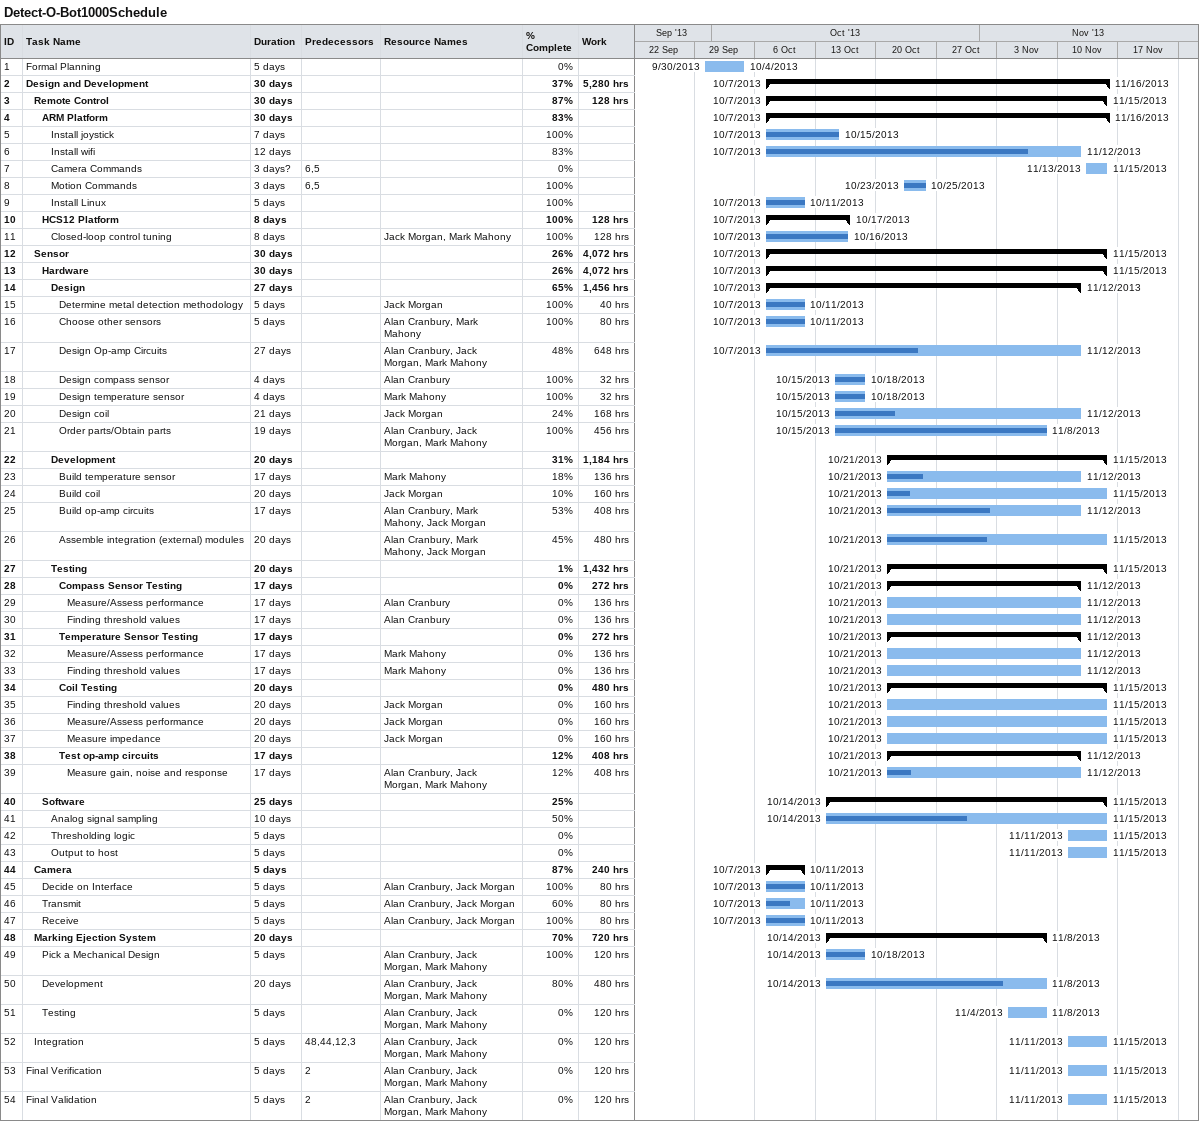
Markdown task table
Detect-O-Bot1000Schedule

| ID | Level | Task | Duration | Start | Finish | Predecessors | Resources | % complete | Work (h) |
|---|---|---|---|---|---|---|---|---|---|
| 1 | 1 | Formal Planning | 5d | 2013-09-30 | 2013-10-04 |  |  | 0 |  |
| 2 | 1 | **Design and Development** | 30d | 2013-10-07 | 2013-11-16 |  |  | 37 | 5280 |
| 3 | 2 | **Remote Control** | 30d | 2013-10-07 | 2013-11-15 |  |  | 87 | 128 |
| 4 | 3 | **ARM Platform** | 30d | 2013-10-07 | 2013-11-16 |  |  | 83 |  |
| 5 | 4 | Install joystick | 7d | 2013-10-07 | 2013-10-15 |  |  | 100 |  |
| 6 | 4 | Install wifi | 12d | 2013-10-07 | 2013-11-12 |  |  | 83 |  |
| 7 | 4 | Camera Commands | 3d? | 2013-11-13 | 2013-11-15 | 6, 5 |  | 0 |  |
| 8 | 4 | Motion Commands | 3d | 2013-10-23 | 2013-10-25 | 6, 5 |  | 100 |  |
| 9 | 4 | Install Linux | 5d | 2013-10-07 | 2013-10-11 |  |  | 100 |  |
| 10 | 3 | **HCS12 Platform** | 8d | 2013-10-07 | 2013-10-17 |  |  | 100 | 128 |
| 11 | 4 | Closed-loop control tuning | 8d | 2013-10-07 | 2013-10-16 |  | Jack Morgan, Mark Mahony | 100 | 128 |
| 12 | 2 | **Sensor** | 30d | 2013-10-07 | 2013-11-15 |  |  | 26 | 4072 |
| 13 | 3 | **Hardware** | 30d | 2013-10-07 | 2013-11-15 |  |  | 26 | 4072 |
| 14 | 4 | **Design** | 27d | 2013-10-07 | 2013-11-12 |  |  | 65 | 1456 |
| 15 | 5 | Determine metal detection methodology | 5d | 2013-10-07 | 2013-10-11 |  | Jack Morgan | 100 | 40 |
| 16 | 5 | Choose other sensors | 5d | 2013-10-07 | 2013-10-11 |  | Alan Cranbury, Mark Mahony | 100 | 80 |
| 17 | 5 | Design Op-amp Circuits | 27d | 2013-10-07 | 2013-11-12 |  | Alan Cranbury, Jack Morgan, Mark Mahony | 48 | 648 |
| 18 | 5 | Design compass sensor | 4d | 2013-10-15 | 2013-10-18 |  | Alan Cranbury | 100 | 32 |
| 19 | 5 | Design temperature sensor | 4d | 2013-10-15 | 2013-10-18 |  | Mark Mahony | 100 | 32 |
| 20 | 5 | Design coil | 21d | 2013-10-15 | 2013-11-12 |  | Jack Morgan | 24 | 168 |
| 21 | 5 | Order parts/Obtain parts | 19d | 2013-10-15 | 2013-11-08 |  | Alan Cranbury, Jack Morgan, Mark Mahony | 100 | 456 |
| 22 | 4 | **Development** | 20d | 2013-10-21 | 2013-11-15 |  |  | 31 | 1184 |
| 23 | 5 | Build temperature sensor | 17d | 2013-10-21 | 2013-11-12 |  | Mark Mahony | 18 | 136 |
| 24 | 5 | Build coil | 20d | 2013-10-21 | 2013-11-15 |  | Jack Morgan | 10 | 160 |
| 25 | 5 | Build op-amp circuits | 17d | 2013-10-21 | 2013-11-12 |  | Alan Cranbury, Mark Mahony, Jack Morgan | 53 | 408 |
| 26 | 5 | Assemble integration (external) modules | 20d | 2013-10-21 | 2013-11-15 |  | Alan Cranbury, Mark Mahony, Jack Morgan | 45 | 480 |
| 27 | 4 | **Testing** | 20d | 2013-10-21 | 2013-11-15 |  |  | 1 | 1432 |
| 28 | 5 | **Compass Sensor Testing** | 17d | 2013-10-21 | 2013-11-12 |  |  | 0 | 272 |
| 29 | 6 | Measure/Assess performance | 17d | 2013-10-21 | 2013-11-12 |  | Alan Cranbury | 0 | 136 |
| 30 | 6 | Finding threshold values | 17d | 2013-10-21 | 2013-11-12 |  | Alan Cranbury | 0 | 136 |
| 31 | 5 | **Temperature Sensor Testing** | 17d | 2013-10-21 | 2013-11-12 |  |  | 0 | 272 |
| 32 | 6 | Measure/Assess performance | 17d | 2013-10-21 | 2013-11-12 |  | Mark Mahony | 0 | 136 |
| 33 | 6 | Finding threshold values | 17d | 2013-10-21 | 2013-11-12 |  | Mark Mahony | 0 | 136 |
| 34 | 5 | **Coil Testing** | 20d | 2013-10-21 | 2013-11-15 |  |  | 0 | 480 |
| 35 | 6 | Finding threshold values | 20d | 2013-10-21 | 2013-11-15 |  | Jack Morgan | 0 | 160 |
| 36 | 6 | Measure/Assess performance | 20d | 2013-10-21 | 2013-11-15 |  | Jack Morgan | 0 | 160 |
| 37 | 6 | Measure impedance | 20d | 2013-10-21 | 2013-11-15 |  | Jack Morgan | 0 | 160 |
| 38 | 5 | **Test op-amp circuits** | 17d | 2013-10-21 | 2013-11-12 |  |  | 12 | 408 |
| 39 | 6 | Measure gain, noise and response | 17d | 2013-10-21 | 2013-11-12 |  | Alan Cranbury, Jack Morgan, Mark Mahony | 12 | 408 |
| 40 | 3 | **Software** | 25d | 2013-10-14 | 2013-11-15 |  |  | 25 |  |
| 41 | 4 | Analog signal sampling | 10d | 2013-10-14 | 2013-11-15 |  |  | 50 |  |
| 42 | 4 | Thresholding logic | 5d | 2013-11-11 | 2013-11-15 |  |  | 0 |  |
| 43 | 4 | Output to host | 5d | 2013-11-11 | 2013-11-15 |  |  | 0 |  |
| 44 | 2 | **Camera** | 5d | 2013-10-07 | 2013-10-11 |  |  | 87 | 240 |
| 45 | 3 | Decide on Interface | 5d | 2013-10-07 | 2013-10-11 |  | Alan Cranbury, Jack Morgan | 100 | 80 |
| 46 | 3 | Transmit | 5d | 2013-10-07 | 2013-10-11 |  | Alan Cranbury, Jack Morgan | 60 | 80 |
| 47 | 3 | Receive | 5d | 2013-10-07 | 2013-10-11 |  | Alan Cranbury, Jack Morgan | 100 | 80 |
| 48 | 2 | **Marking Ejection System** | 20d | 2013-10-14 | 2013-11-08 |  |  | 70 | 720 |
| 49 | 3 | Pick a Mechanical Design | 5d | 2013-10-14 | 2013-10-18 |  | Alan Cranbury, Jack Morgan, Mark Mahony | 100 | 120 |
| 50 | 3 | Development | 20d | 2013-10-14 | 2013-11-08 |  | Alan Cranbury, Jack Morgan, Mark Mahony | 80 | 480 |
| 51 | 3 | Testing | 5d | 2013-11-04 | 2013-11-08 |  | Alan Cranbury, Jack Morgan, Mark Mahony | 0 | 120 |
| 52 | 2 | Integration | 5d | 2013-11-11 | 2013-11-15 | 48, 44, 12, 3 | Alan Cranbury, Jack Morgan, Mark Mahony | 0 | 120 |
| 53 | 1 | Final Verification | 5d | 2013-11-11 | 2013-11-15 | 2 | Alan Cranbury, Jack Morgan, Mark Mahony | 0 | 120 |
| 54 | 1 | Final Validation | 5d | 2013-11-11 | 2013-11-15 | 2 | Alan Cranbury, Jack Morgan, Mark Mahony | 0 | 120 |
